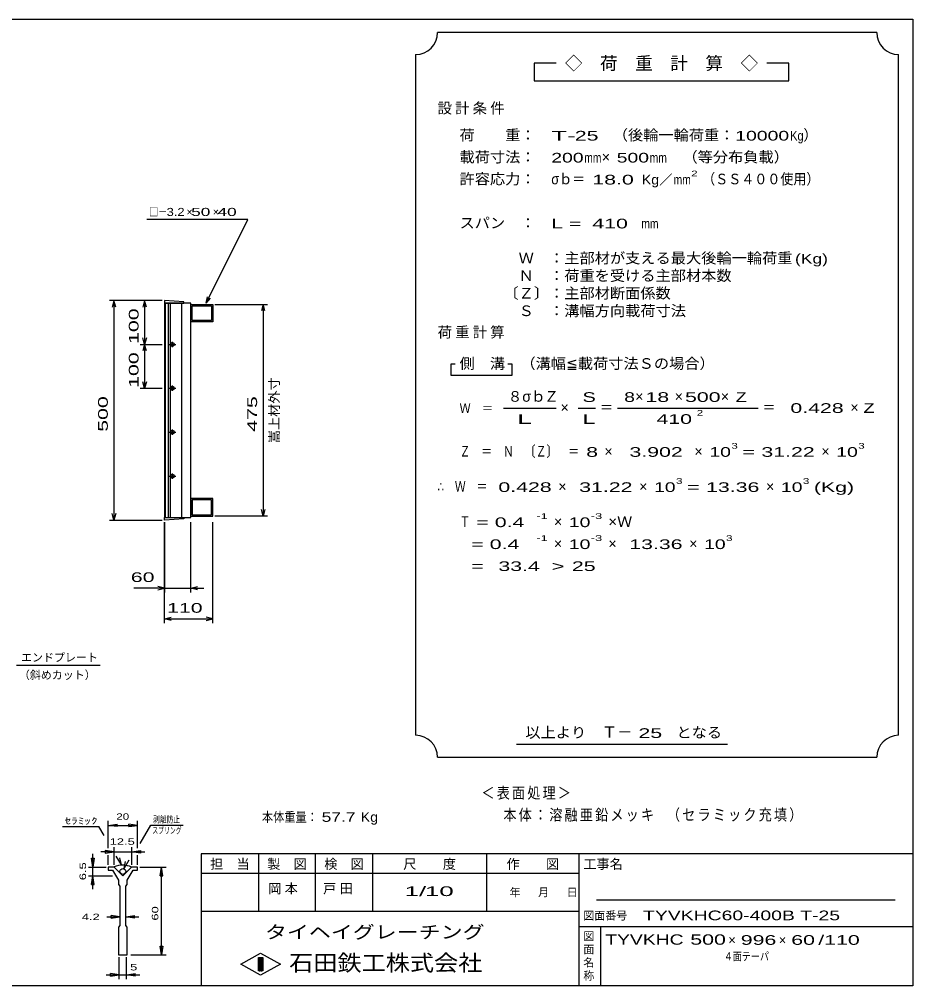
# Model space of a CAD drawing. Units: millimetres, scale not verified. Extents: x -1820 to 1736, y -1282 to 1048.
# Drawn here: x -298 to 1736, y -1152 to 1048 of the extents above; entities that cross this region are included whole.
import ezdxf
from ezdxf.enums import TextEntityAlignment as Align

# ---------------------------------------------------------------- set-up
doc = ezdxf.new("R2010")
doc.units = ezdxf.units.MM
doc.header["$LTSCALE"] = 10
for name, color, linetype, lineweight in [('CADPAC_LAYER_0000', 150, 'Continuous', 25), ('CADPAC_LAYER_0016', 3, 'Continuous', 25), ('CADPAC_LAYER_0022', 2, 'Continuous', 25), ('CADPAC_LAYER_0032', 4, 'Continuous', 25)]:
    doc.layers.add(name, color=color, linetype=linetype, lineweight=lineweight)
doc.styles.add('ベクトル', font='')
doc.styles.get('ベクトル').set_extended_font_data('ベクトル')

msp = doc.modelspace()

# ---------------------------------------------------------------- linework, layer by layer
at = {"layer": 'CADPAC_LAYER_0000'}
for p, q in [((-1724, 1048.5), (1736, 1048.5)), ((1736, 1048.5), (1736, -1151.5)), ((1736, -851.5), (116, -851.5)), ((116, -851.5), (116, -1151.5)), ((246, -851.5), (246, -981.5)), ((376, -981.5), (376, -851.5)), ((506, -851.5), (506, -981.5)), ((766, -981.5), (766, -851.5)), ((976, -851.5), (976, -1151.5)), ((976, -896.5), (116, -896.5)), ((1696, -956.5), (1016, -956.5)), ((116, -981.5), (976, -981.5)), ((976, -1016.5), (1736, -1016.5)), ((1026, -1151.5), (1026, -1016.5)), ((206, -1102.5), (251, -1077.5)), ((251, -1077.5), (296, -1102.5)), ((246, -1087.5), (256, -1087.5)), ((246, -1117.5), (246, -1087.5)), ((246, -1087.5), (248, -1087.5)), ((248, -1087.5), (248, -1117.5)), ((250, -1117.5), (250, -1087.5)), ((250, -1087.5), (252, -1087.5)), ((252, -1087.5), (252, -1117.5)), ((254, -1117.5), (254, -1087.5)), ((254, -1087.5), (256, -1087.5)), ((256, -1087.5), (256, -1117.5)), ((256, -1087.5), (256, -1117.5)), ((251, -1127.5), (206, -1102.5)), ((256, -1117.5), (246, -1117.5)), ((248, -1117.5), (250, -1117.5)), ((296, -1102.5), (251, -1127.5)), ((252, -1117.5), (254, -1117.5)), ((1736, -1151.5), (-1724, -1151.5))]:
    msp.add_line(p, q, dxfattribs=at)
at = {"layer": 'CADPAC_LAYER_0016'}
for p, q in [((76, 405.5), (32, 408.5)), ((32, 408.5), (32, 402.5)), ((32, 402.5), (76, 402.5)), ((32, 402.5), (32, -85.5)), ((92, 402.5), (32, 402.5)), ((34, 402.5), (34, -85.5)), ((41, -85.5), (41, 402.5)), ((45, 402.5), (45, -85.5)), ((72, -85.5), (72, 402.5)), ((76, 402.5), (76, 405.5)), ((92, -85.5), (92, 402.5)), ((92, 399.5), (142, 399.5)), ((92, 359.5), (92, 399.5)), ((95, 396.5), (139, 396.5)), ((95, 362.5), (95, 396.5)), ((139, 396.5), (139, 362.5)), ((142, 399.5), (142, 359.5)), ((142, 359.5), (92, 359.5)), ((139, 362.5), (95, 362.5)), ((42, 308.5), (58, 308.5)), ((52, 311.5), (48, 311.5)), ((50, 314.5), (50, 302.5)), ((48, 305.5), (52, 305.5)), ((42, 208.5), (58, 208.5)), ((52, 211.5), (48, 211.5)), ((48, 205.5), (52, 205.5)), ((50, 214.5), (50, 202.5)), ((52, 111.5), (48, 111.5)), ((50, 114.5), (50, 102.5)), ((42, 108.5), (58, 108.5)), ((48, 105.5), (52, 105.5)), ((42, 8.5), (58, 8.5)), ((52, 11.5), (48, 11.5)), ((48, 5.5), (52, 5.5)), ((50, 14.5), (50, 2.5)), ((142, -42.5), (92, -42.5)), ((92, -42.5), (92, -82.5)), ((142, -82.5), (142, -42.5)), ((139, -45.5), (95, -45.5)), ((95, -45.5), (95, -79.5)), ((139, -79.5), (139, -45.5)), ((32, -85.5), (76, -85.5)), ((32, -91.5), (32, -85.5)), ((32, -85.5), (92, -85.5)), ((76, -85.5), (76, -88.5)), ((92, -82.5), (142, -82.5)), ((95, -79.5), (139, -79.5)), ((76, -88.5), (32, -91.5))]:
    msp.add_line(p, q, dxfattribs=at)
for centre, radius, start, end in [((48, 308.5), 3, 90, 270), ((50, 308.5), 4, 46.6, 133.4), ((52, 308.5), 3, 270, 90), ((50, 308.5), 4, 226.6, 313.4), ((48, 208.5), 3, 90, 270), ((50, 208.5), 4, 46.6, 133.4), ((50, 208.5), 4, 226.6, 313.4), ((52, 208.5), 3, 270, 90), ((48, 108.5), 3, 90, 270), ((50, 108.5), 4, 46.6, 133.4), ((52, 108.5), 3, 270, 90), ((50, 108.5), 4, 226.6, 313.4), ((48, 8.5), 3, 90, 270), ((50, 8.5), 4, 46.6, 133.4), ((50, 8.5), 4, 226.6, 313.4), ((52, 8.5), 3, 270, 90)]:
    msp.add_arc(centre, radius, start, end, dxfattribs=at)
at = {"layer": 'CADPAC_LAYER_0022', "color": 4}
for p, q in [((1654, 1018.5), (654, 1018.5)), ((604, 968.5), (604, -581.5)), ((1704, -581.5), (1704, 968.5)), ((924, 948.5), (874, 948.5)), ((874, 948.5), (874, 908.5)), ((1454, 948.5), (1404, 948.5)), ((1454, 908.5), (1454, 948.5)), ((874, 908.5), (1454, 908.5)), ((222, 592.5), (-8, 592.5)), ((127, 402.5), (222, 592.5)), ((27, 408.5), (-93, 408.5)), ((-83, 408.5), (-87, 393.5)), ((-79, 393.5), (-83, 408.5)), ((-83, 408.5), (-83, -91.5)), ((27, 408.5), (-23, 408.5)), ((-13, 408.5), (-17, 393.5)), ((-9, 393.5), (-13, 408.5)), ((-13, 408.5), (-13, 308.5)), ((127, 402.5), (130, 417.1)), ((127, 402.5), (137, 413.5)), ((147, 399.5), (267, 399.5)), ((257, 399.5), (253, 384.5)), ((261, 384.5), (257, 399.5)), ((257, 399.5), (257, -82.5)), ((-23, 308.5), (27, 308.5)), ((-13, 308.5), (-17, 323.5)), ((-13, 308.5), (-17, 293.5)), ((-9, 323.5), (-13, 308.5)), ((-9, 293.5), (-13, 308.5)), ((-13, 308.5), (-13, 208.5)), ((694, 263.5), (684, 263.5)), ((684, 263.5), (684, 238.5)), ((824, 263.5), (814, 263.5)), ((824, 238.5), (824, 263.5)), ((-13, 208.5), (-17, 223.5)), ((-9, 223.5), (-13, 208.5)), ((684, 238.5), (824, 238.5)), ((-23, 208.5), (27, 208.5)), ((804, 163.5), (924, 163.5)), ((974, 163.5), (1014, 163.5)), ((1064, 163.5), (1384, 163.5)), ((-83, -91.5), (-87, -76.5)), ((-79, -76.5), (-83, -91.5)), ((267, -82.5), (147, -82.5)), ((257, -82.5), (253, -67.5)), ((261, -67.5), (257, -82.5)), ((-93, -91.5), (27, -91.5)), ((32, -96.5), (32, -256.5)), ((32, -326.5), (32, -96.5)), ((92, -256.5), (92, -96.5)), ((142, -326.5), (142, -96.5)), ((32, -246.5), (-38, -246.5)), ((32, -246.5), (17, -242.5)), ((17, -250.5), (32, -246.5)), ((32, -246.5), (92, -246.5)), ((92, -246.5), (107, -242.5)), ((107, -250.5), (92, -246.5)), ((92, -246.5), (122, -246.5)), ((32, -316.5), (47, -312.5)), ((47, -320.5), (32, -316.5)), ((32, -316.5), (142, -316.5)), ((142, -316.5), (127, -312.5)), ((127, -320.5), (142, -316.5)), ((-304.5, -421.9), (-114.5, -421.9)), ((834, -601.5), (1314, -601.5)), ((654, -631.5), (1654, -631.5))]:
    msp.add_line(p, q, dxfattribs=at)
for centre, start, end in [((604, 1018.5), 270, 0), ((1704, 1018.5), 180, 270), ((604, -631.5), 0, 90), ((1704, -631.5), 90, 180)]:
    msp.add_arc(centre, 50, start, end, dxfattribs=at)
at = {"layer": 'CADPAC_LAYER_0032'}
for p, q in [((-200.33, -789.5), (-117, -789.5)), ((-105.33, -809.5), (-117, -789.5)), ((-96, -838.5), (-96, -776.5)), ((-96, -786.5), (-76, -783.5)), ((-76, -789.5), (-96, -786.5)), ((-96, -786.5), (-29.33, -786.5)), ((-76, -789.5), (-76, -783.5)), ((-29.33, -786.5), (-49.33, -783.5)), ((-49.33, -789.5), (-49.33, -783.5)), ((-49.33, -789.5), (-29.33, -786.5)), ((-29.33, -838.5), (-29.33, -776.5)), ((-23.33, -828.17), (1, -786.17)), ((1, -786.17), (74.34, -786.17)), ((-131, -881.5), (-131, -851.5)), ((-82.67, -846.5), (-112.67, -846.5)), ((-82.67, -846.5), (-102.67, -843.5)), ((-102.67, -843.5), (-102.67, -849.5)), ((-102.67, -849.5), (-82.67, -846.5)), ((-96, -876.5), (-96, -854.5)), ((-82.67, -876.5), (-82.67, -836.5)), ((-82.67, -846.5), (-42.67, -846.5)), ((-66, -876.5), (-77.67, -856.5)), ((-42.67, -836.5), (-42.67, -876.5)), ((-42.67, -846.5), (-22.67, -843.5)), ((-22.67, -849.5), (-42.67, -846.5)), ((-42.67, -846.5), (-12.67, -846.5)), ((-29.33, -876.5), (-29.33, -854.5)), ((-22.67, -843.5), (-22.67, -849.5)), ((-131, -881.5), (-134, -861.5)), ((-134, -861.5), (-128, -861.5)), ((-128, -861.5), (-131, -881.5)), ((-66, -876.5), (-69.67, -860.83)), ((-59.33, -884.83), (-48, -864.83)), ((-59.33, -884.83), (-57, -868.83)), ((-141, -881.5), (-101, -881.5)), ((-141, -901.5), (-86, -901.5)), ((-134, -921.5), (-131, -901.5)), ((-131, -901.5), (-131, -881.5)), ((-128, -921.5), (-131, -901.5)), ((-131, -931.5), (-131, -901.5)), ((-96, -881.5), (-96, -888.17)), ((-82.67, -881.5), (-96, -881.5)), ((-96, -888.17), (-86, -888.17)), ((-86, -888.17), (-72.67, -911.5)), ((-62.67, -901.5), (-82.67, -881.5)), ((-42.67, -881.5), (-62.67, -901.5)), ((-52.67, -911.5), (-39.33, -888.17)), ((-29.33, -881.5), (-42.67, -881.5)), ((-39.33, -888.17), (-29.33, -888.17)), ((-29.33, -888.17), (-29.33, -881.5)), ((-24.33, -881.5), (35.67, -881.5)), ((22.67, -901.5), (25.67, -881.5)), ((22.67, -901.5), (28.67, -901.5)), ((28.67, -901.5), (25.67, -881.5)), ((25.67, -1081.5), (25.67, -881.5)), ((-134, -921.5), (-128, -921.5)), ((-72.67, -911.5), (-72.67, -921.5)), ((-72.67, -921.5), (-69.33, -924.83)), ((-56, -924.83), (-52.67, -921.5)), ((-52.67, -921.5), (-52.67, -911.5)), ((-69.33, -924.83), (-69.33, -1014.83)), ((-56, -1014.83), (-56, -924.83)), ((-99.33, -994.83), (-69.33, -994.83)), ((-69.33, -994.83), (-89.33, -991.83)), ((-89.33, -997.83), (-89.33, -991.83)), ((-89.33, -997.83), (-69.33, -994.83)), ((-56, -994.83), (-36, -991.83)), ((-36, -997.83), (-56, -994.83)), ((-56, -994.83), (-26, -994.83)), ((-36, -997.83), (-36, -991.83)), ((-69.33, -1014.83), (-72.67, -1018.17)), ((-72.67, -1018.17), (-72.67, -1081.5)), ((-52.67, -1018.17), (-56, -1014.83)), ((-52.67, -1081.5), (-52.67, -1018.17)), ((25.67, -1081.5), (22.67, -1061.5)), ((22.67, -1061.5), (28.67, -1061.5)), ((28.67, -1061.5), (25.67, -1081.5)), ((-72.67, -1081.5), (-52.67, -1081.5)), ((-71, -1136.5), (-71, -1086.5)), ((-54.33, -1136.5), (-54.33, -1086.5)), ((-44.33, -1081.5), (35.67, -1081.5)), ((-101, -1126.5), (-71, -1126.5)), ((-71, -1126.5), (-91, -1123.5)), ((-91, -1129.5), (-91, -1123.5)), ((-91, -1129.5), (-71, -1126.5)), ((-71, -1126.5), (-54.33, -1126.5)), ((-54.33, -1126.5), (-34.33, -1123.5)), ((-34.33, -1129.5), (-54.33, -1126.5)), ((-54.33, -1126.5), (-24.33, -1126.5)), ((-34.33, -1129.5), (-34.33, -1123.5))]:
    msp.add_line(p, q, dxfattribs=at)
msp.add_circle((-62.67, -891.5), 6.67, dxfattribs=at)
msp.add_arc((-63, -927.18), 50, 66, 113, dxfattribs=at)

# ---------------------------------------------------------------- texts
at = {"layer": 'CADPAC_LAYER_0000', "style": 'ベクトル'}
for s, height, p in [('担\u3000当', 21.99, (136, -874.5)), ('製\u3000図', 21.99, (266, -874.5)), ('検\u3000図', 21.99, (396, -874.5)), ('尺\u3000\u3000度', 21.99, (576, -874.5)), ('作\u3000\u3000図', 21.99, (811, -874.5)), ('工事名', 21.99, (986, -874.5)), ('年', 18.33, (818, -939)), ('月', 18.33, (883, -939)), ('日', 18.33, (948, -939)), ('図面番号', 18.33, (986, -992)), ('図', 18.33, (986, -1039)), ('面', 18.33, (986, -1069)), ('名', 18.33, (986, -1099)), ('称', 18.33, (986, -1129))]:
    msp.add_text(s, height=height, dxfattribs=at).set_placement(p, align=Align.MIDDLE_LEFT)
at = {"layer": 'CADPAC_LAYER_0000', "color": 222, "style": 'ベクトル'}
for s, height, width, p in [('タイヘイグレーチング', 29.33, 1.25, (261, -1029.5)), ('石田鉄工株式会社', 36.66, 1.1, (316, -1099.5))]:
    msp.add_text(s, height=height, dxfattribs=dict(at, width=width)).set_placement(p, align=Align.MIDDLE_LEFT)
at = {"layer": 'CADPAC_LAYER_0022', "style": 'ベクトル'}
for s, height, p in [('◇\u3000荷\u3000重\u3000計\u3000算\u3000◇', 29.33, (944, 948.5)), ('）', 24.19, (1487, 785)), ('×', 24.19, (1028, 735)), ('／', 21.99, (1159, 683.5)), ('×', 18.33, (82, 610)), ('×', 18.33, (142, 610)), ('８', 24.19, (814, 190)), ('σｂ', 24.19, (847, 190)), ('Ｚ', 24.19, (897, 190)), ('×', 24.19, (1104, 190)), ('×', 24.19, (1194, 190)), ('×', 24.19, (1299, 190)), ('×', 24.19, (934, 165)), ('×', 24.19, (1594, 165)), ('×', 24.19, (1034, 65)), ('×', 24.19, (1239, 65)), ('×', 24.19, (1528, 65)), ('×', 24.19, (929, -15)), ('×', 24.19, (1113, -15)), ('×', 24.19, (1402, -15)), ('×', 24.19, (919, -95)), ('×', 24.19, (919, -145)), ('×', 24.19, (1043, -145)), ('×', 24.19, (1227, -145)), ('エンドプレート', 18.33, (-294.5, -404.4)), ('（斜めカット）', 18.33, (-299.5, -444.4)), ('Ｔ－', 25.66, (1028, -574)), ('×', 21.99, (1316, -1047.5)), ('×', 21.99, (1431, -1047.5))]:
    msp.add_text(s, height=height, dxfattribs=at).set_placement(p, align=Align.MIDDLE_LEFT)
for s, height, width, p in [('荷\u3000\u3000重：\u3000', 24.19, 1.05, (704, 785)), ('T-', 21.99, 2, (913, 783.5)), (' 25 ', 21.99, 1.65, (953, 783.5)), ('（後輪一輪荷重：', 24.19, 1.05, (1053, 785)), ('10000', 21.99, 1.5, (1332, 783.5)), ('Kg', 21.99, 0.85, (1457, 783.5)), ('載荷寸法：\u3000', 24.19, 1.05, (704, 735)), ('\u3000（等分布負載）', 24.19, 1.05, (1177, 735)), ('200', 21.99, 1.5, (913, 733.5)), ('mm', 21.99, 0.8, (988, 733.5)), ('500', 21.99, 1.5, (1062, 733.5)), ('mm', 21.99, 0.8, (1137, 733.5)), ('2', 13.2, 1.5, (1231.5, 697.5)), ('許容応力：\u3000', 24.19, 1.05, (704, 685)), ('σｂ＝', 24.19, 0.9, (913, 685)), (' 18.0', 21.99, 1.65, (993, 683.5)), ('Kg', 21.99, 1.1, (1119, 683.5)), ('mm', 21.99, 0.8, (1191.5, 683.5)), ('（ＳＳ４００使用）', 24.19, 0.9, (1256.5, 685)), ('□－', 18.33, 0.8, (-3, 610)), ('3.2', 18.33, 1.2, (37, 610)), (' 50 ', 18.33, 1.6, (82, 610)), (' 40 ', 18.33, 1.6, (142, 610)), ('スパン\u3000：\u3000', 24.19, 1.05, (704, 585)), ('L = ', 21.99, 1.65, (913, 583.5)), (' 410 ', 21.99, 1.65, (993, 583.5)), ('mm', 21.99, 0.8, (1118, 583.5)), ('\u3000Ｗ\u3000：主部材が支える最大後輪一輪荷重', 24.19, 1.05, (804, 505)), ('(Kg)', 21.99, 1.35, (1468, 503.5)), ('\u3000Ｎ\u3000：荷重を受ける主部材本数', 24.19, 1.05, (804, 465)), ('〔Ｚ〕：主部材断面係数', 24.19, 1.05, (804, 425)), ('\u3000Ｓ\u3000：溝幅方向載荷寸法', 24.19, 1.05, (804, 385)), ('側\u3000溝', 24.19, 1.05, (704, 265)), ('\u3000（溝幅≦載荷寸法Ｓの場合）', 24.19, 1.05, (808, 265)), ('S', 21.99, 1.55, (984, 188.5)), ('8', 21.99, 1.5, (1079, 188.5)), (' 18 ', 21.99, 1.65, (1114, 188.5)), (' 500 ', 21.99, 1.65, (1204, 188.5)), ('Z', 21.99, 1.4, (1333, 188.5)), ('Ｗ\u3000＝', 21.99, 0.85, (704, 163.5)), ('＝', 24.19, 0.9, (1024, 165)), ('2', 13.2, 1.5, (1244, 152.5)), ('＝', 24.19, 0.9, (1394, 165)), (' 0.428', 21.99, 1.65, (1444, 163.5)), ('Z', 21.99, 1.4, (1624, 163.5)), ('L', 21.99, 1.8, (984, 138.5)), (' 410 ', 21.99, 1.65, (1139, 138.5)), ('Ｚ\u3000＝\u3000Ｎ\u3000〔Ｚ〕\u3000＝', 24.19, 0.75, (704, 65)), (' 8 ', 21.99, 1.65, (979, 63.5)), ('  3.902', 21.99, 1.65, (1064, 63.5)), ('10', 21.99, 1.5, (1273, 63.5)), ('3', 13.2, 1.5, (1323, 77.5)), ('=', 21.99, 1.7, (1348, 63.5)), (' 31.22', 21.99, 1.65, (1378, 63.5)), ('10', 21.99, 1.5, (1562, 63.5)), ('3', 13.2, 1.5, (1612, 77.5)), ('3', 13.2, 1.5, (1197, -2.5)), ('3', 13.2, 1.5, (1486, -2.5)), ('∴\u3000Ｗ\u3000＝', 24.19, 0.75, (654, -15)), (' 0.428', 21.99, 1.65, (779, -16.5)), (' 31.22', 21.99, 1.65, (963, -16.5)), ('10', 21.99, 1.5, (1147, -16.5)), ('=', 21.99, 1.7, (1222, -16.5)), (' 13.36', 21.99, 1.65, (1252, -16.5)), ('10', 21.99, 1.5, (1436, -16.5)), ('(Kg)', 21.99, 1.65, (1511, -16.5)), ('Ｔ', 24.19, 0.75, (704, -95)), (' = 0.4', 21.99, 1.65, (729, -96.5)), ('-1', 13.2, 1.65, (879, -82.5)), ('10', 21.99, 1.5, (953, -96.5)), ('-3', 13.2, 1.65, (1003, -82.5)), ('×Ｗ', 24.19, 1.05, (1043, -95)), ('-1', 13.2, 1.65, (879, -132.5)), ('-3', 13.2, 1.65, (1003, -132.5)), ('3', 13.2, 1.5, (1311, -132.5)), ('  = 0.4', 21.99, 1.65, (704, -146.5)), ('10', 21.99, 1.5, (953, -146.5)), (' 13.36', 21.99, 1.65, (1077, -146.5)), ('10', 21.99, 1.5, (1261, -146.5)), ('  =', 21.99, 1.65, (704, -196.5)), (' 33.4', 21.99, 1.65, (779, -196.5)), ('>', 21.99, 1.7, (914, -196.5)), (' 25 ', 21.99, 1.65, (946.5, -196.5)), (' 60 ', 21.99, 1.65, (-58, -221.5)), (' 110 ', 21.99, 1.65, (24.5, -291.5)), ('以上より\u3000', 24.19, 1.05, (854, -575)), (' 25 ', 21.99, 1.65, (1098, -576.5)), ('となる', 24.19, 1.05, (1198, -575)), ('本体重量：', 21.99, 0.85, (254, -767.5)), (' 57.7', 21.99, 1.35, (379, -767.5)), ('Kg', 21.99, 1.1, (479, -767.5)), ('1/', 21.99, 2, (579, -936.5)), (' 10 ', 21.99, 2, (609, -936.5)), ('TYVKHC60-400B T-25', 21.99, 1.5, (1122, -991.5)), ('TYVKHC', 23.46, 1.4, (1036, -1046.5)), (' 500 ', 23.46, 1.55, (1216, -1046.5)), (' 996 ', 21.99, 1.65, (1331, -1047.5)), (' 60 ', 21.99, 1.65, (1446, -1047.5)), ('/', 21.99, 1.65, (1521, -1047.5)), (' 110 ', 21.99, 1.65, (1521, -1047.5)), ('４面テーパ', 18.33, 0.8, (1306, -1085))]:
    msp.add_text(s, height=height, dxfattribs=dict(at, width=width)).set_placement(p, align=Align.MIDDLE_LEFT)
at = {"layer": 'CADPAC_LAYER_0022', "style": 'ベクトル', "width": 1.65}
for s, p in [(' 100 ', (-38, 296)), (' 100 ', (-38, 196)), (' 500 ', (-108, 96)), (' 475', (232, 96))]:
    msp.add_text(s, height=21.99, rotation=90, dxfattribs=at).set_placement(p, align=Align.MIDDLE_LEFT)
at = {"layer": 'CADPAC_LAYER_0022', "style": 'ベクトル'}
msp.add_text('嵩上材外寸', height=21.99, rotation=90, dxfattribs=at).set_placement((282, 83.5), align=Align.MIDDLE_LEFT)
at = {"layer": 'CADPAC_LAYER_0022', "attachment_point": 4, "style": 'ベクトル'}
for s, insert, char_height in [('\\T1.21;設計条件', (654, 845), 24.19), ('\\T1.21;荷重計算', (654, 335), 24.19), ('\\T1.33;\\W2;\\~L\\~', (814, 138.5), 21.99), ('\\T1.17;\\W0.85;＜表面処理＞', (754, -714), 25.66), ('\\T1.17;\\W0.85;本体：溶融亜鉛メッキ', (804, -764), 25.66), ('\\T1.17;\\W0.85;（セラミック充填）', (1176.5, -764), 25.66), ('\\T1.25;岡本\u3000', (268.5, -931.5), 21.99), ('\\T1.25;戸田\u3000', (393.5, -931.5), 21.99)]:
    msp.add_mtext(s, dxfattribs=dict(at, insert=insert, char_height=char_height))
at = {"layer": 'CADPAC_LAYER_0032', "color": 2, "style": 'ベクトル'}
for s, width, p in [('ｾﾗﾐｯｸ', 1.5, (-195.33, -776.5)), ('20', 1.35, (-77.67, -766.5)), ('剥離防止', 0.75, (6, -773.17)), ('スプリング', 0.65, (4.34, -798.17)), ('12.5', 1.5, (-92.67, -823.5)), (' 4.2 ', 1.5, (-164.33, -994.83)), (' 5 ', 1.5, (-54.33, -1109.5))]:
    msp.add_text(s, height=14.66, dxfattribs=dict(at, width=width)).set_placement(p, align=Align.MIDDLE_LEFT)
at = {"layer": 'CADPAC_LAYER_0032', "color": 2, "style": 'ベクトル', "width": 1.5}
for s, p in [('6.5', (-154, -911.5)), (' 60 ', (10.67, -1011.5))]:
    msp.add_text(s, height=14.66, rotation=90, dxfattribs=at).set_placement(p, align=Align.MIDDLE_LEFT)

doc.saveas('drawing.dxf')
